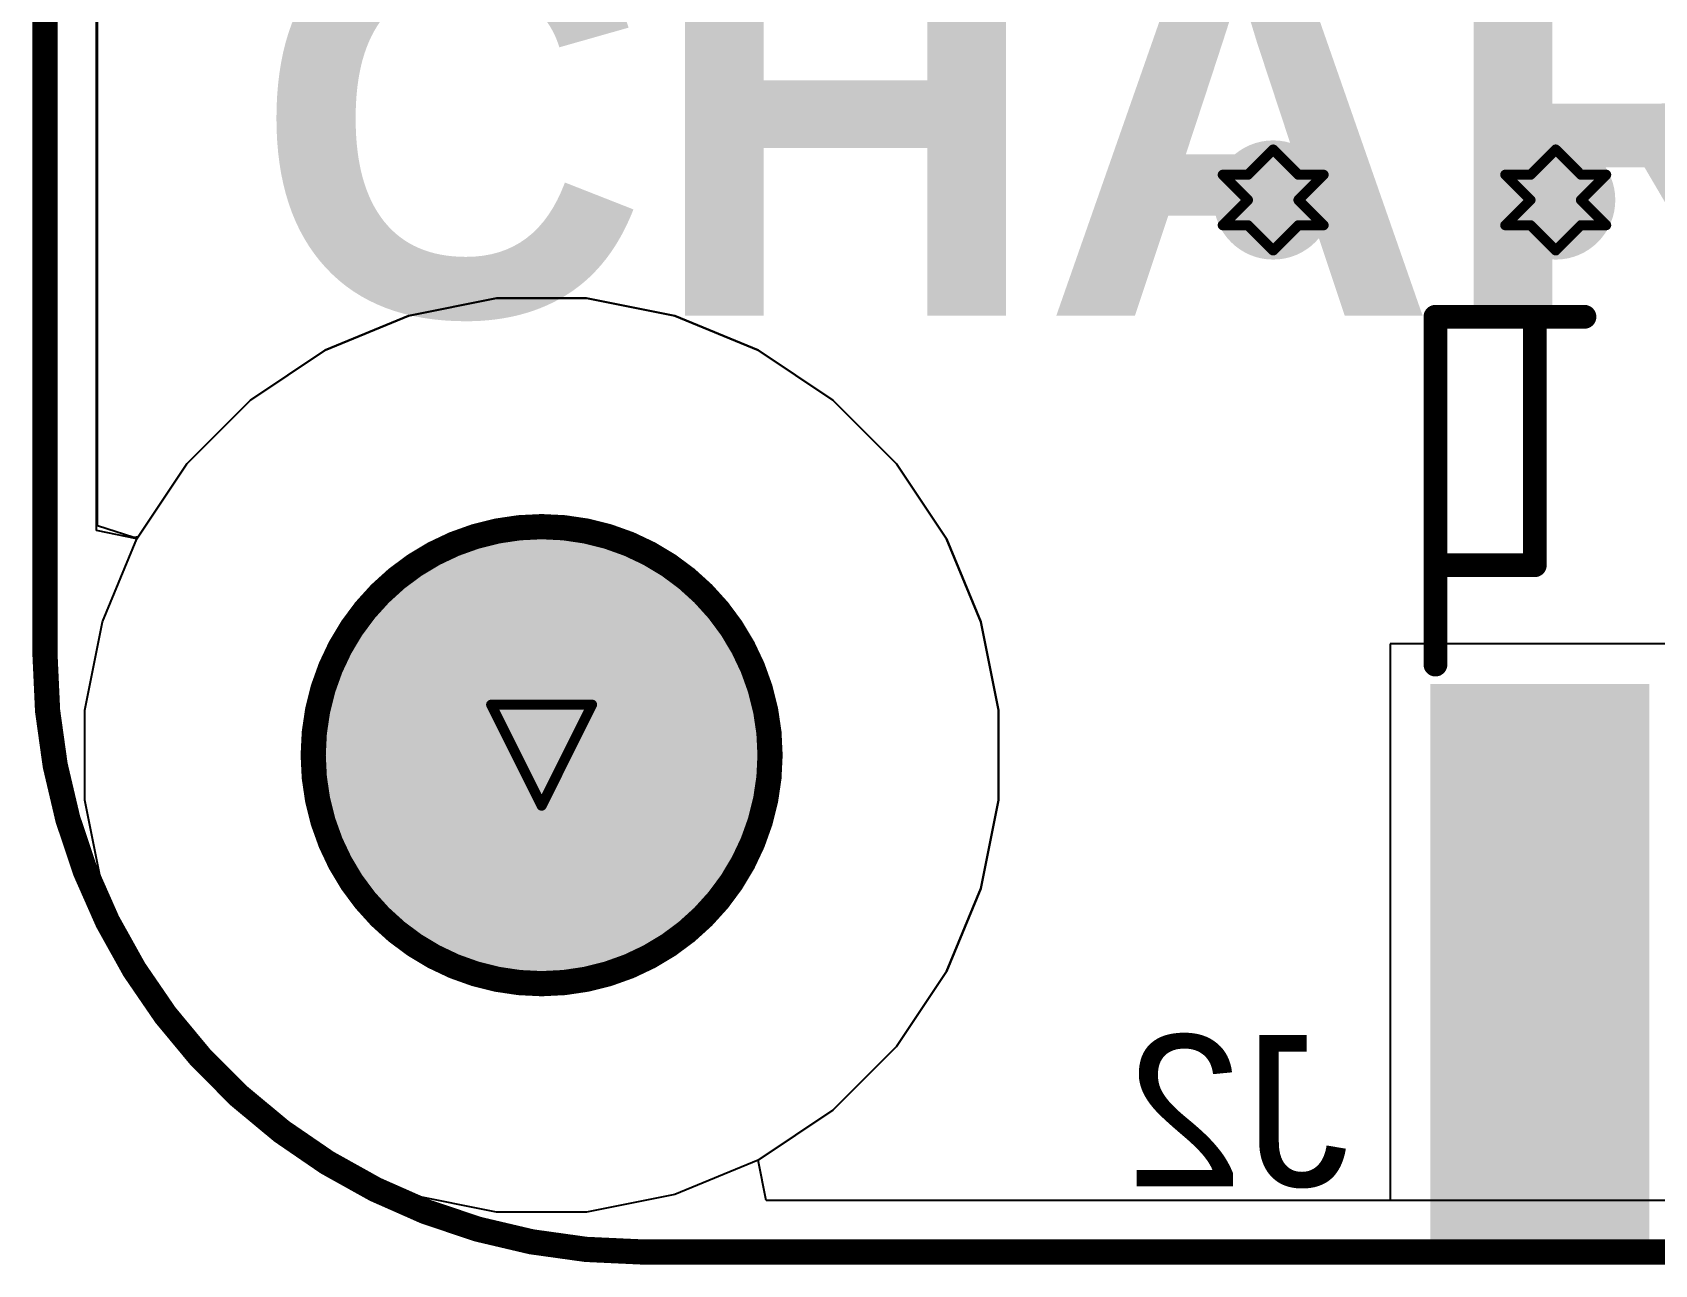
# Model space of a CAD drawing. Header units: inches. Extents: x -3 to 331, y -3 to 61.
# Drawn here: x -2.56 to 5.6, y -2.56 to 3.64 of the extents above; entities that cross this region are included whole.
import ezdxf

# ---------------------------------------------------------------- set-up
doc = ezdxf.new("R2010")
doc.units = ezdxf.units.IN
for name, color, linetype in [('Board Outline', 216, 'Continuous'), ('Bottom Layer', 5, 'Continuous'), ('Bottom Overlay', 54, 'Continuous'), ('Bottom Paste', 16, 'Continuous'), ('Bottom Solder', 6, 'Continuous'), ('Drill Drawing', 1, 'Continuous'), ('Pad Holes', 156, 'Continuous'), ('Top Layer', 1, 'Continuous'), ('Top Overlay', 2, 'Continuous'), ('Top Solder', 216, 'Continuous'), ('Via Holes', 16, 'Continuous')]:
    doc.layers.add(name, color=color, linetype=linetype)
doc.styles.add('Arial', font='', dxfattribs={"height": 0.2})
doc.styles.add('Arial_Bold', font='', dxfattribs={"height": 0.2})
doc.styles.get('Arial').set_extended_font_data('Arial')
doc.styles.get('Arial_Bold').set_extended_font_data('Arial', bold=True)

msp = doc.modelspace()

# ---------------------------------------------------------------- hatches: boundary and pattern name
at = {"layer": 'Bottom Layer'}
h = msp.add_hatch(color=5, dxfattribs=at)
edge = h.paths.add_edge_path()
edge.add_arc((3.683, 2.794), 0.3, 0, 360)
h = msp.add_hatch(color=5, dxfattribs=at)
edge = h.paths.add_edge_path()
edge.add_arc((5.1054, 2.794), 0.3, 0, 360)
msp.add_hatch(color=5, dxfattribs=at).paths.add_polyline_path([(5.5253, -2.3934), (4.5253, -2.3934), (4.5253, 0.3066), (5.5253, 0.3066)])
at = {"layer": 'Bottom Paste'}
msp.add_hatch(color=16, dxfattribs=at).paths.add_polyline_path([(5.5253, -2.3934), (4.5253, -2.3934), (4.5253, 0.3066), (5.5253, 0.3066)])
at = {"layer": 'Bottom Solder'}
msp.add_hatch(color=6, dxfattribs=at).paths.add_polyline_path([(5.5761, -2.4442), (4.4745, -2.4442), (4.4745, 0.3574), (5.5761, 0.3574)])
h = msp.add_hatch(color=6, dxfattribs=at)
edge = h.paths.add_edge_path()
edge.add_arc((0, 0), 0.1016, 0, 360)
at = {"layer": 'Pad Holes'}
h = msp.add_hatch(color=7, dxfattribs=at)
edge = h.paths.add_edge_path()
edge.add_arc((0, 0), 1.15, 0, 360)
at = {"layer": 'Top Layer'}
h = msp.add_hatch(color=1, dxfattribs=at)
edge = h.paths.add_edge_path()
edge.add_arc((3.683, 2.794), 0.3, 0, 360)
h = msp.add_hatch(color=1, dxfattribs=at)
edge = h.paths.add_edge_path()
edge.add_arc((5.1054, 2.794), 0.3, 0, 360)
at = {"layer": 'Top Solder'}
h = msp.add_hatch(color=216, dxfattribs=at)
edge = h.paths.add_edge_path()
edge.add_arc((0, 0), 0.1016, 0, 360)
at = {"layer": 'Via Holes'}
h = msp.add_hatch(color=7, dxfattribs=at)
edge = h.paths.add_edge_path()
edge.add_arc((3.683, 2.794), 0.15, 0, 360)
h = msp.add_hatch(color=7, dxfattribs=at)
edge = h.paths.add_edge_path()
edge.add_arc((5.1054, 2.794), 0.15, 0, 360)

# ---------------------------------------------------------------- linework, layer by layer
at = {"layer": 'Board Outline'}
for points in [[(-2.5, 0.5, 0.127, 0.127, 0), (-2.5, 24.5, 0.127, 0.127, 0)], [(0.5, -2.5, 0.127, 0.127, -0.414214), (-2.5, 0.5, 0.127, 0.127, 0)], [(0.5, -2.5, 0.127, 0.127, 0), (19.5, -2.5, 0.127, 0.127, 0)]]:
    msp.add_lwpolyline(points, format="xyseb", dxfattribs=at)
for points in [[(1.15, 0, 0.127, 0.127, 1), (-1.15, 0, 0.127, 0.127, 1)], [(-2.5318, 0.5, 0.0635, 0.0635, 1), (-2.4683, 0.5, 0.0635, 0.0635, 1)], [(-2.5318, 0.5, 0.0635, 0.0635, 1), (-2.4683, 0.5, 0.0635, 0.0635, 1)], [(-1.1818, 0, 0.0635, 0.0635, 1), (-1.1183, 0, 0.0635, 0.0635, 1)], [(1.1183, 0, 0.0635, 0.0635, 1), (1.1818, 0, 0.0635, 0.0635, 1)], [(0.4683, -2.5, 0.0635, 0.0635, 1), (0.5318, -2.5, 0.0635, 0.0635, 1)], [(0.4683, -2.5, 0.0635, 0.0635, 1), (0.5318, -2.5, 0.0635, 0.0635, 1)]]:
    msp.add_lwpolyline(points, format="xyseb", close=True, dxfattribs=at)
at = {"layer": 'Bottom Layer'}
for p, q in [((-2.241, 1.1308), (-2.241, 7.5896)), ((-0.6709, 2.2116), (-0.2265, 2.3)), ((-0.2265, 2.3), (-0.6709, 2.2116)), ((-0.2265, 2.3), (0, 2.3)), ((0.2265, 2.3), (-0.2265, 2.3)), ((0, 2.3), (0.2265, 2.3)), ((0.2265, 2.3), (0.6709, 2.2116)), ((0.6709, 2.2116), (0.2265, 2.3)), ((-1.0895, 2.0382), (-0.6709, 2.2116)), ((-0.6709, 2.2116), (-1.0895, 2.0382)), ((0.6709, 2.2116), (1.0895, 2.0382)), ((1.0895, 2.0382), (0.6709, 2.2116)), ((-1.4662, 1.7865), (-1.0895, 2.0382)), ((-1.0895, 2.0382), (-1.4662, 1.7865)), ((1.0895, 2.0382), (1.4662, 1.7865)), ((1.4662, 1.7865), (1.0895, 2.0382)), ((-1.7865, 1.4662), (-1.4662, 1.7865)), ((-1.4662, 1.7865), (-1.7865, 1.4662)), ((1.4662, 1.7865), (1.7865, 1.4662)), ((1.7865, 1.4662), (1.4662, 1.7865)), ((-2.0382, 1.0895), (-1.7865, 1.4662)), ((-1.7865, 1.4662), (-2.0382, 1.0895)), ((1.7865, 1.4662), (2.0382, 1.0895)), ((2.0382, 1.0895), (1.7865, 1.4662)), ((-2.0382, 1.0895), (-2.241, 1.1308)), ((-2.2116, 0.6709), (-2.0382, 1.0895)), ((2.0382, 1.0895), (2.2116, 0.6709)), ((2.2116, 0.6709), (2.0382, 1.0895)), ((-2.3, 0.2265), (-2.2116, 0.6709)), ((2.2116, 0.6709), (2.3, 0.2265)), ((2.3, 0.2265), (2.2116, 0.6709)), ((5.7793, 0.5606), (4.2713, 0.5606)), ((4.2713, 0.5606), (4.2713, -2.241)), ((-2.3, 0), (-2.3, 0.2265)), ((2.3, 0.2265), (2.3, 0)), ((2.3, -0.2265), (2.3, 0.2265)), ((-2.3, -0.2265), (-2.3, 0)), ((2.3, 0), (2.3, -0.2265)), ((-2.2116, -0.6709), (-2.3, -0.2265)), ((2.3, -0.2265), (2.2116, -0.6709)), ((2.2116, -0.6709), (2.3, -0.2265)), ((-2.0382, -1.0895), (-2.2116, -0.6709)), ((2.2116, -0.6709), (2.0382, -1.0895)), ((2.0382, -1.0895), (2.2116, -0.6709)), ((-1.7865, -1.4662), (-2.0382, -1.0895)), ((2.0382, -1.0895), (1.7865, -1.4662)), ((1.7865, -1.4662), (2.0382, -1.0895)), ((-1.4662, -1.7865), (-1.7865, -1.4662)), ((1.7865, -1.4662), (1.4662, -1.7865)), ((1.4662, -1.7865), (1.7865, -1.4662)), ((-1.0895, -2.0382), (-1.4662, -1.7865)), ((1.4662, -1.7865), (1.0895, -2.0382)), ((1.0895, -2.0382), (1.4662, -1.7865)), ((-0.6709, -2.2116), (-1.0895, -2.0382)), ((1.0895, -2.0382), (0.6709, -2.2116)), ((1.1308, -2.241), (1.0895, -2.0382)), ((-0.2265, -2.3), (-0.6709, -2.2116)), ((0.6709, -2.2116), (0.2265, -2.3)), ((4.2713, -2.241), (1.1308, -2.241)), ((0, -2.3), (-0.2265, -2.3)), ((0, -2.3), (0, -2.3)), ((0.2265, -2.3), (0, -2.3))]:
    msp.add_line(p, q, dxfattribs=at)
at = {"layer": 'Bottom Overlay'}
for points in [[(4.5, 0.456, 0.12, 0.12, 0), (4.5, 2.206, 0.12, 0.12, 0)], [(4.5, 2.206, 0.12, 0.12, 0), (5.25, 2.206, 0.12, 0.12, 0)], [(5, 0.956, 0.12, 0.12, 0), (5, 2.206, 0.12, 0.12, 0)], [(4.5, 0.956, 0.12, 0.12, 0), (5, 0.956, 0.12, 0.12, 0)]]:
    msp.add_lwpolyline(points, format="xyseb", dxfattribs=at)
for points in [[(4.47, 2.206, 0.06, 0.06, 1), (4.53, 2.206, 0.06, 0.06, 1)], [(4.47, 2.206, 0.06, 0.06, 1), (4.53, 2.206, 0.06, 0.06, 1)], [(4.97, 2.206, 0.06, 0.06, 1), (5.03, 2.206, 0.06, 0.06, 1)], [(5.22, 2.206, 0.06, 0.06, 1), (5.28, 2.206, 0.06, 0.06, 1)], [(4.47, 0.956, 0.06, 0.06, 1), (4.53, 0.956, 0.06, 0.06, 1)], [(4.97, 0.956, 0.06, 0.06, 1), (5.03, 0.956, 0.06, 0.06, 1)], [(4.97, 0.956, 0.06, 0.06, 1), (5.03, 0.956, 0.06, 0.06, 1)], [(4.47, 0.456, 0.06, 0.06, 1), (4.53, 0.456, 0.06, 0.06, 1)]]:
    msp.add_lwpolyline(points, format="xyseb", close=True, dxfattribs=at)
at = {"layer": 'Drill Drawing'}
for points in [[(3.556, 2.921, 0.0508, 0.0508, 0), (3.683, 3.048, 0.0508, 0.0508, 0)], [(3.683, 3.048, 0.0508, 0.0508, 0), (3.81, 2.921, 0.0508, 0.0508, 0)], [(4.9784, 2.921, 0.0508, 0.0508, 0), (5.1054, 3.048, 0.0508, 0.0508, 0)], [(5.1054, 3.048, 0.0508, 0.0508, 0), (5.2324, 2.921, 0.0508, 0.0508, 0)], [(3.429, 2.921, 0.0508, 0.0508, 0), (3.556, 2.794, 0.0508, 0.0508, 0)], [(3.429, 2.921, 0.0508, 0.0508, 0), (3.556, 2.921, 0.0508, 0.0508, 0)], [(3.81, 2.921, 0.0508, 0.0508, 0), (3.937, 2.921, 0.0508, 0.0508, 0)], [(3.81, 2.794, 0.0508, 0.0508, 0), (3.937, 2.921, 0.0508, 0.0508, 0)], [(4.8514, 2.921, 0.0508, 0.0508, 0), (4.9784, 2.794, 0.0508, 0.0508, 0)], [(4.8514, 2.921, 0.0508, 0.0508, 0), (4.9784, 2.921, 0.0508, 0.0508, 0)], [(5.2324, 2.921, 0.0508, 0.0508, 0), (5.3594, 2.921, 0.0508, 0.0508, 0)], [(5.2324, 2.794, 0.0508, 0.0508, 0), (5.3594, 2.921, 0.0508, 0.0508, 0)], [(3.429, 2.667, 0.0508, 0.0508, 0), (3.556, 2.794, 0.0508, 0.0508, 0)], [(3.81, 2.794, 0.0508, 0.0508, 0), (3.937, 2.667, 0.0508, 0.0508, 0)], [(4.8514, 2.667, 0.0508, 0.0508, 0), (4.9784, 2.794, 0.0508, 0.0508, 0)], [(5.2324, 2.794, 0.0508, 0.0508, 0), (5.3594, 2.667, 0.0508, 0.0508, 0)], [(3.429, 2.667, 0.0508, 0.0508, 0), (3.556, 2.667, 0.0508, 0.0508, 0)], [(3.556, 2.667, 0.0508, 0.0508, 0), (3.683, 2.54, 0.0508, 0.0508, 0)], [(3.683, 2.54, 0.0508, 0.0508, 0), (3.81, 2.667, 0.0508, 0.0508, 0)], [(3.81, 2.667, 0.0508, 0.0508, 0), (3.937, 2.667, 0.0508, 0.0508, 0)], [(4.8514, 2.667, 0.0508, 0.0508, 0), (4.9784, 2.667, 0.0508, 0.0508, 0)], [(4.9784, 2.667, 0.0508, 0.0508, 0), (5.1054, 2.54, 0.0508, 0.0508, 0)], [(5.1054, 2.54, 0.0508, 0.0508, 0), (5.2324, 2.667, 0.0508, 0.0508, 0)], [(5.2324, 2.667, 0.0508, 0.0508, 0), (5.3594, 2.667, 0.0508, 0.0508, 0)], [(-0.254, 0.254, 0.0508, 0.0508, 0), (0.254, 0.254, 0.0508, 0.0508, 0)], [(-0.254, 0.254, 0.0508, 0.0508, 0), (0, -0.254, 0.0508, 0.0508, 0)], [(0, -0.254, 0.0508, 0.0508, 0), (0.254, 0.254, 0.0508, 0.0508, 0)]]:
    msp.add_lwpolyline(points, format="xyseb", dxfattribs=at)
for points in [[(3.6703, 3.048, 0.0254, 0.0254, 1), (3.6957, 3.048, 0.0254, 0.0254, 1)], [(3.6703, 3.048, 0.0254, 0.0254, 1), (3.6957, 3.048, 0.0254, 0.0254, 1)], [(5.0927, 3.048, 0.0254, 0.0254, 1), (5.1181, 3.048, 0.0254, 0.0254, 1)], [(5.0927, 3.048, 0.0254, 0.0254, 1), (5.1181, 3.048, 0.0254, 0.0254, 1)], [(3.4163, 2.921, 0.0254, 0.0254, 1), (3.4417, 2.921, 0.0254, 0.0254, 1)], [(3.4163, 2.921, 0.0254, 0.0254, 1), (3.4417, 2.921, 0.0254, 0.0254, 1)], [(3.5433, 2.921, 0.0254, 0.0254, 1), (3.5687, 2.921, 0.0254, 0.0254, 1)], [(3.5433, 2.921, 0.0254, 0.0254, 1), (3.5687, 2.921, 0.0254, 0.0254, 1)], [(3.7973, 2.921, 0.0254, 0.0254, 1), (3.8227, 2.921, 0.0254, 0.0254, 1)], [(3.7973, 2.921, 0.0254, 0.0254, 1), (3.8227, 2.921, 0.0254, 0.0254, 1)], [(3.9243, 2.921, 0.0254, 0.0254, 1), (3.9497, 2.921, 0.0254, 0.0254, 1)], [(3.9243, 2.921, 0.0254, 0.0254, 1), (3.9497, 2.921, 0.0254, 0.0254, 1)], [(4.8387, 2.921, 0.0254, 0.0254, 1), (4.8641, 2.921, 0.0254, 0.0254, 1)], [(4.8387, 2.921, 0.0254, 0.0254, 1), (4.8641, 2.921, 0.0254, 0.0254, 1)], [(4.9657, 2.921, 0.0254, 0.0254, 1), (4.9911, 2.921, 0.0254, 0.0254, 1)], [(4.9657, 2.921, 0.0254, 0.0254, 1), (4.9911, 2.921, 0.0254, 0.0254, 1)], [(5.2197, 2.921, 0.0254, 0.0254, 1), (5.2451, 2.921, 0.0254, 0.0254, 1)], [(5.2197, 2.921, 0.0254, 0.0254, 1), (5.2451, 2.921, 0.0254, 0.0254, 1)], [(5.3467, 2.921, 0.0254, 0.0254, 1), (5.3721, 2.921, 0.0254, 0.0254, 1)], [(5.3467, 2.921, 0.0254, 0.0254, 1), (5.3721, 2.921, 0.0254, 0.0254, 1)], [(3.5433, 2.794, 0.0254, 0.0254, 1), (3.5687, 2.794, 0.0254, 0.0254, 1)], [(3.5433, 2.794, 0.0254, 0.0254, 1), (3.5687, 2.794, 0.0254, 0.0254, 1)], [(3.7973, 2.794, 0.0254, 0.0254, 1), (3.8227, 2.794, 0.0254, 0.0254, 1)], [(3.7973, 2.794, 0.0254, 0.0254, 1), (3.8227, 2.794, 0.0254, 0.0254, 1)], [(4.9657, 2.794, 0.0254, 0.0254, 1), (4.9911, 2.794, 0.0254, 0.0254, 1)], [(4.9657, 2.794, 0.0254, 0.0254, 1), (4.9911, 2.794, 0.0254, 0.0254, 1)], [(5.2197, 2.794, 0.0254, 0.0254, 1), (5.2451, 2.794, 0.0254, 0.0254, 1)], [(5.2197, 2.794, 0.0254, 0.0254, 1), (5.2451, 2.794, 0.0254, 0.0254, 1)], [(3.4163, 2.667, 0.0254, 0.0254, 1), (3.4417, 2.667, 0.0254, 0.0254, 1)], [(3.4163, 2.667, 0.0254, 0.0254, 1), (3.4417, 2.667, 0.0254, 0.0254, 1)], [(3.5433, 2.667, 0.0254, 0.0254, 1), (3.5687, 2.667, 0.0254, 0.0254, 1)], [(3.5433, 2.667, 0.0254, 0.0254, 1), (3.5687, 2.667, 0.0254, 0.0254, 1)], [(3.7973, 2.667, 0.0254, 0.0254, 1), (3.8227, 2.667, 0.0254, 0.0254, 1)], [(3.7973, 2.667, 0.0254, 0.0254, 1), (3.8227, 2.667, 0.0254, 0.0254, 1)], [(3.9243, 2.667, 0.0254, 0.0254, 1), (3.9497, 2.667, 0.0254, 0.0254, 1)], [(3.9243, 2.667, 0.0254, 0.0254, 1), (3.9497, 2.667, 0.0254, 0.0254, 1)], [(4.8387, 2.667, 0.0254, 0.0254, 1), (4.8641, 2.667, 0.0254, 0.0254, 1)], [(4.8387, 2.667, 0.0254, 0.0254, 1), (4.8641, 2.667, 0.0254, 0.0254, 1)], [(4.9657, 2.667, 0.0254, 0.0254, 1), (4.9911, 2.667, 0.0254, 0.0254, 1)], [(4.9657, 2.667, 0.0254, 0.0254, 1), (4.9911, 2.667, 0.0254, 0.0254, 1)], [(5.2197, 2.667, 0.0254, 0.0254, 1), (5.2451, 2.667, 0.0254, 0.0254, 1)], [(5.2197, 2.667, 0.0254, 0.0254, 1), (5.2451, 2.667, 0.0254, 0.0254, 1)], [(5.3467, 2.667, 0.0254, 0.0254, 1), (5.3721, 2.667, 0.0254, 0.0254, 1)], [(5.3467, 2.667, 0.0254, 0.0254, 1), (5.3721, 2.667, 0.0254, 0.0254, 1)], [(3.6703, 2.54, 0.0254, 0.0254, 1), (3.6957, 2.54, 0.0254, 0.0254, 1)], [(3.6703, 2.54, 0.0254, 0.0254, 1), (3.6957, 2.54, 0.0254, 0.0254, 1)], [(5.0927, 2.54, 0.0254, 0.0254, 1), (5.1181, 2.54, 0.0254, 0.0254, 1)], [(5.0927, 2.54, 0.0254, 0.0254, 1), (5.1181, 2.54, 0.0254, 0.0254, 1)], [(-0.2667, 0.254, 0.0254, 0.0254, 1), (-0.2413, 0.254, 0.0254, 0.0254, 1)], [(-0.2667, 0.254, 0.0254, 0.0254, 1), (-0.2413, 0.254, 0.0254, 0.0254, 1)], [(0.2413, 0.254, 0.0254, 0.0254, 1), (0.2667, 0.254, 0.0254, 0.0254, 1)], [(0.2413, 0.254, 0.0254, 0.0254, 1), (0.2667, 0.254, 0.0254, 0.0254, 1)], [(-0.0127, -0.254, 0.0254, 0.0254, 1), (0.0127, -0.254, 0.0254, 0.0254, 1)], [(-0.0127, -0.254, 0.0254, 0.0254, 1), (0.0127, -0.254, 0.0254, 0.0254, 1)]]:
    msp.add_lwpolyline(points, format="xyseb", close=True, dxfattribs=at)
at = {"layer": 'Top Layer'}
for p, q in [((-2.2352, 1.1534), (-2.2352, 7.874)), ((-0.6709, 2.2116), (-0.2265, 2.3)), ((-0.2265, 2.3), (-0.6709, 2.2116)), ((-0.2265, 2.3), (0, 2.3)), ((0.2265, 2.3), (-0.2265, 2.3)), ((0, 2.3), (0.2265, 2.3)), ((0.2265, 2.3), (0.6709, 2.2116)), ((0.6709, 2.2116), (0.2265, 2.3)), ((-1.0895, 2.0382), (-0.6709, 2.2116)), ((-0.6709, 2.2116), (-1.0895, 2.0382)), ((0.6709, 2.2116), (1.0895, 2.0382)), ((1.0895, 2.0382), (0.6709, 2.2116)), ((-1.4662, 1.7865), (-1.0895, 2.0382)), ((-1.0895, 2.0382), (-1.4662, 1.7865)), ((1.0895, 2.0382), (1.4662, 1.7865)), ((1.4662, 1.7865), (1.0895, 2.0382)), ((-1.7865, 1.4662), (-1.4662, 1.7865)), ((-1.4662, 1.7865), (-1.7865, 1.4662)), ((1.4662, 1.7865), (1.7865, 1.4662)), ((1.7865, 1.4662), (1.4662, 1.7865)), ((-2.0382, 1.0895), (-1.7865, 1.4662)), ((-1.7865, 1.4662), (-2.032, 1.0988)), ((1.7865, 1.4662), (2.0382, 1.0895)), ((2.0382, 1.0895), (1.7865, 1.4662)), ((-2.0527, 1.095), (-2.2352, 1.1534)), ((-2.2116, 0.6709), (-2.0382, 1.0895)), ((-2.032, 1.0988), (-2.0527, 1.095)), ((2.0382, 1.0895), (2.2116, 0.6709)), ((2.2116, 0.6709), (2.0382, 1.0895)), ((-2.3, 0.2265), (-2.2116, 0.6709)), ((2.2116, 0.6709), (2.3, 0.2265)), ((2.3, 0.2265), (2.2116, 0.6709)), ((-2.3, 0), (-2.3, 0.2265)), ((2.3, 0.2265), (2.3, 0)), ((2.3, -0.2265), (2.3, 0.2265)), ((-2.3, -0.2265), (-2.3, 0)), ((2.3, 0), (2.3, -0.2265)), ((-2.2116, -0.6709), (-2.3, -0.2265)), ((2.3, -0.2265), (2.2116, -0.6709)), ((2.2116, -0.6709), (2.3, -0.2265)), ((-2.0382, -1.0895), (-2.2116, -0.6709)), ((2.2116, -0.6709), (2.0382, -1.0895)), ((2.0382, -1.0895), (2.2116, -0.6709)), ((-1.7865, -1.4662), (-2.0382, -1.0895)), ((2.0382, -1.0895), (1.7865, -1.4662)), ((1.7865, -1.4662), (2.0382, -1.0895)), ((-1.4662, -1.7865), (-1.7865, -1.4662)), ((1.7865, -1.4662), (1.4662, -1.7865)), ((1.4662, -1.7865), (1.7865, -1.4662)), ((-1.0895, -2.0382), (-1.4662, -1.7865)), ((1.4662, -1.7865), (1.0895, -2.0382)), ((1.0895, -2.0382), (1.4662, -1.7865)), ((-0.6709, -2.2116), (-1.0895, -2.0382)), ((1.0895, -2.0382), (0.6709, -2.2116)), ((1.1308, -2.241), (1.0895, -2.0382)), ((-0.2265, -2.3), (-0.6709, -2.2116)), ((0.6709, -2.2116), (0.2265, -2.3)), ((18.8692, -2.241), (1.1308, -2.241)), ((0, -2.3), (-0.2265, -2.3)), ((0, -2.3), (0, -2.3)), ((0.2265, -2.3), (0, -2.3))]:
    msp.add_line(p, q, dxfattribs=at)

# ---------------------------------------------------------------- texts
at = {"layer": 'Bottom Overlay', "style": 'Arial', "text_generation_flag": 2}
msp.add_text('J2', height=0.762, dxfattribs=at).set_placement((4.0658, -2.17))
at = {"layer": 'Top Overlay', "style": 'Arial_Bold'}
msp.add_text('CHARGE CONTROL V.2.0.0', height=1.968, rotation=360, dxfattribs=at).set_placement((-1.4478, 2.2116))

doc.saveas('drawing.dxf')
